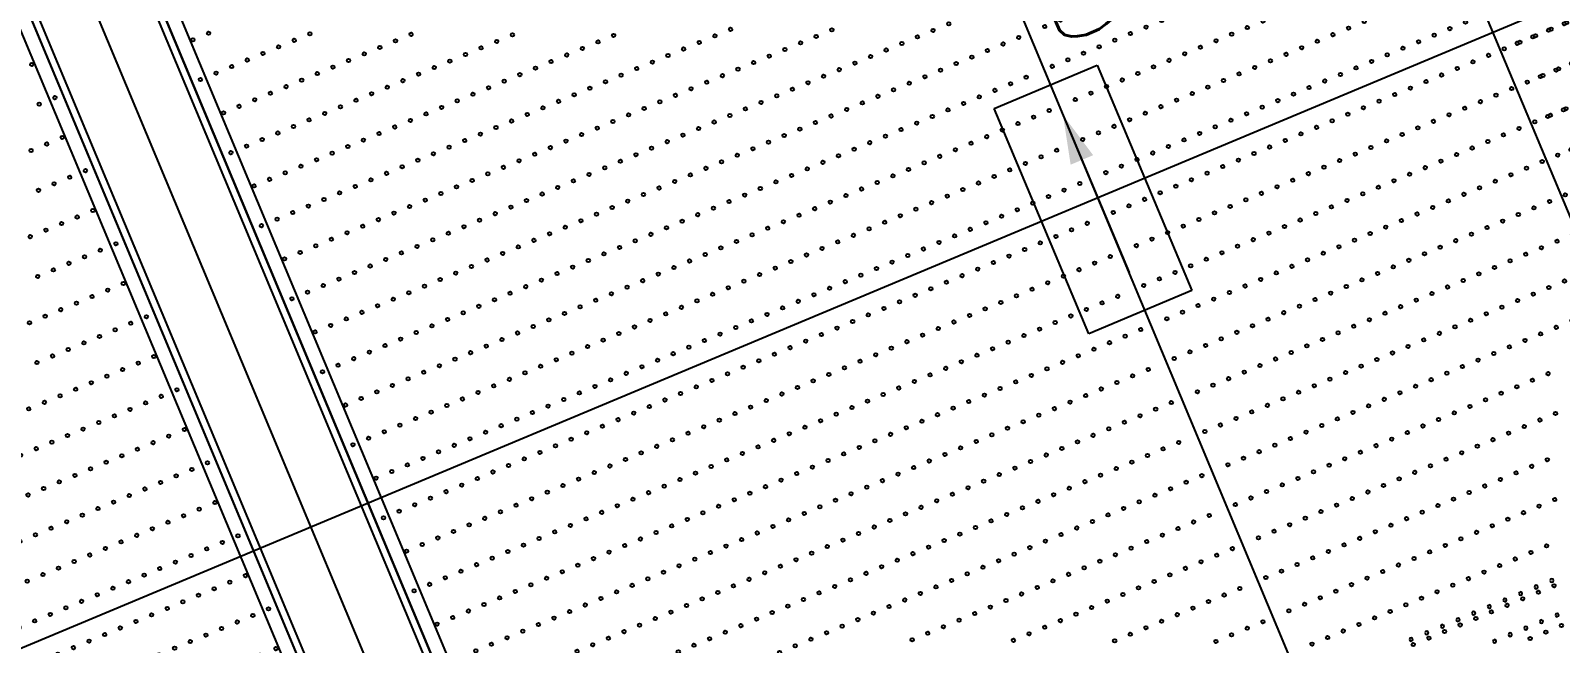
# Model space of a CAD drawing. Header units: millimetres. Extents: x 712803 to 922331, y -1382701 to -1225629.
# Drawn here: x 788574 to 791282, y -1320939 to -1319855 of the extents above; entities that cross this region are included whole.
import ezdxf
from ezdxf.enums import TextEntityAlignment as Align

# ---------------------------------------------------------------- set-up
doc = ezdxf.new("R2010")
doc.units = ezdxf.units.MM
doc.header["$LTSCALE"] = 10
doc.header["$MEASUREMENT"] = 0
for name, color, linetype in [('I—平顶—分格线', 8, 'Continuous'), ('I—平顶—暖通', 144, 'Continuous'), ('I—平顶—消防指示灯', 62, 'Continuous'), ('I—平顶—造型', 122, 'Continuous'), ('I—装饰—尺寸标注', 232, 'Continuous')]:
    doc.layers.add(name, color=color, linetype=linetype)
doc.styles.add('_TEL_DIM', font='SIMPLEX', dxfattribs={"width": 0.8, "height": 3.5, "bigfont": 'HZTXT'})
doc.styles.add('ARIAL', font='arial.ttf')
doc.dimstyles.new('XD30', dxfattribs={"dimscale": 30, "dimtxt": 2.5, "dimasz": 1, "dimexe": 1, "dimexo": 1, "dimgap": 0.8, "dimtad": 1, "dimdec": 0, "dimrnd": 5, "dimdsep": 46, "dimtxsty": 'ARIAL', "dimblk1": 'ARCHTICK', "dimblk2": 'ARCHTICK', "dimsah": 1, "dimcen": -0.9, "dimdle": 1, "dimclrd": 256, "dimclre": 256, "dimclrt": 40, "dimaunit": 1, "dimadec": 0, "dimazin": 0, "dimtfac": 0.35, "dimtdec": 0, "dimtix": 1, "dimtmove": 2, "dimatfit": 3, "dimldrblk": 'ARCHTICK', "dimfxl": 0, "dimtvp": 0.8, "dimtolj": 1, "dimtzin": 0, "dimarcsym": 0})

# ---------------------------------------------------------------- blocks, each defined once
blk = doc.blocks.new('_ArchTick')
at = {"color": 0, "linetype": 'ByBlock', "const_width": 0.15}
blk.add_lwpolyline([(-0.5, -0.5), (0.5, 0.5)], dxfattribs=at)
blk = doc.blocks.new('*D1586')
at = {"layer": 'Defpoints', "color": 0, "ltscale": 50, "transparency": 16777216}
for p in [(712802.6, -1325596.1, 277.1), (794966.1, -1327810.6, 276.8), (794557.8, -1327981.3)]:
    blk.add_point(p, dxfattribs=at)
at = {"layer": 'I—装饰—尺寸标注', "lineweight": -2, "ltscale": 50, "transparency": 16777216}
for p, q in [((781408, -1296915.4), (781574.1, -1296846)), ((781534.8, -1296829.9), (794569.3, -1328009)), ((794673.4, -1327932.9), (794530.1, -1327992.9))]:
    blk.add_line(p, q, dxfattribs=at)
at = {"layer": 'I—装饰—尺寸标注', "lineweight": -2, "ltscale": 50, "transparency": 16777216, "xscale": 30, "yscale": 30, "zscale": 30}
for p, rotation in [((781546.4, -1296857.5), 112.6875065896419), ((794557.8, -1327981.3), 292.6875065896419)]:
    blk.add_blockref('_ArchTick', p, dxfattribs=dict(at, rotation=rotation))
at = {"layer": 'I—装饰—尺寸标注', "color": 40, "ltscale": 50, "transparency": 16777216, "insert": (788109.6, -1312395.4), "char_height": 75, "attachment_point": 5, "rotation": 292.6875, "style": 'ARIAL'}
blk.add_mtext('\\A1;33735', dxfattribs=at)
blk = doc.blocks.new('*U1701')
for p, q in [((268.88, 80.59), (3847.12, 80.59)), ((273.62, 75.85), (3842.38, 75.85)), ((273.62, 40.3), (3842.38, 40.3)), ((3847.12, 0), (268.88, 0)), ((3842.38, 4.74), (273.62, 4.74))]:
    blk.add_line(p, q)
blk = doc.blocks.new('0.001111.')
for p, q in [((-234, -0.3), (164.6, 166.3)), ((164.6, 166.3), (240.9, -16.3)), ((-132.9, -55.5), (132.9, 55.5)), ((-157.6, -183), (-234, -0.3)), ((240.9, -16.3), (-157.6, -183))]:
    blk.add_line(p, q)
for p in [(-34.7, 83), (199.3, 83.3), (-199.3, -83.3)]:
    blk.add_point(p)
blk.add_solid([(-74.8, -7.8), (-146.1, -61.1), (-58.1, -47.7)])
at = {"style": '_TEL_DIM', "flags": 1}
blk.add_attdef('A', text='', height=0.006, rotation=202.686, dxfattribs=at).set_placement((-34.7, 83), align=Align.MIDDLE_CENTER)
at = {"style": '_TEL_DIM', "width": 0.8}
blk.add_attdef('D', (-332.7, -82.4), '', height=105.9, rotation=22.686, dxfattribs=at)
blk = doc.blocks.new('4560')
at = {"layer": 'I—平顶—分格线'}
for centre in [(-20, -920), (-80, -935), (-20, -950), (-80, -965), (-80, -995), (-20, -980), (-80, -1025), (-20, -1010), (-80, -1055), (-20, -1040), (-20, -1070), (-20, -1100), (-20, -1130), (-20, -1160), (-20, -1190)]:
    blk.add_circle(centre, 3, dxfattribs=at)
blk = doc.blocks.new('70')
at = {"layer": 'I—平顶—分格线', "color": 1}
for centre in [(1365, -30), (30, -100), (60, -100), (1350, -100), (1380, -100), (15, -170), (45, -170), (75, -170), (105, -170), (135, -170), (165, -170), (195, -170), (225, -170), (1305, -170), (1335, -170), (1365, -170), (30, -240), (60, -240), (90, -240), (120, -240), (150, -240), (180, -240), (210, -240), (240, -240), (270, -240), (300, -240), (330, -240), (360, -240), (390, -240), (1290, -240), (1320, -240), (1350, -240), (1380, -240), (15, -310), (45, -310), (75, -310), (105, -310), (135, -310), (165, -310), (195, -310), (225, -310), (255, -310), (285, -310), (315, -310), (345, -310), (375, -310), (405, -310), (435, -310), (465, -310), (495, -310), (525, -310), (555, -310), (1245, -310), (1275, -310), (1305, -310), (1335, -310), (1365, -310), (30, -380), (60, -380), (90, -380), (120, -380), (150, -380), (180, -380), (210, -380), (240, -380), (270, -380), (300, -380), (330, -380), (360, -380), (390, -380), (420, -380), (450, -380), (480, -380), (510, -380), (540, -380), (570, -380), (600, -380), (630, -380), (660, -380), (690, -380), (720, -380), (1230, -380), (1260, -380), (1290, -380), (1320, -380), (1350, -380), (1380, -380), (15, -450), (45, -450), (75, -450), (105, -450), (135, -450), (165, -450), (195, -450), (225, -450), (255, -450), (285, -450), (315, -450), (345, -450), (375, -450), (405, -450), (435, -450), (465, -450), (495, -450), (525, -450), (555, -450), (585, -450), (615, -450), (645, -450), (675, -450), (705, -450), (735, -450), (765, -450), (795, -450), (825, -450), (855, -450), (885, -450), (915, -450), (1185, -450), (1215, -450), (1245, -450), (1275, -450), (1305, -450), (1335, -450), (1365, -450), (30, -520), (60, -520), (90, -520), (120, -520), (150, -520), (180, -520), (210, -520), (240, -520), (270, -520), (300, -520), (330, -520), (360, -520), (390, -520), (420, -520), (450, -520), (480, -520), (510, -520), (540, -520), (570, -520), (600, -520), (630, -520), (660, -520), (690, -520), (720, -520), (750, -520), (780, -520), (810, -520), (840, -520), (870, -520), (900, -520), (930, -520), (960, -520), (990, -520), (1020, -520), (1050, -520), (1080, -520), (1170, -520), (1200, -520), (1230, -520), (1260, -520), (1290, -520), (1320, -520), (1350, -520), (1380, -520), (15, -590), (45, -590), (75, -590), (105, -590), (135, -590), (165, -590), (195, -590), (225, -590), (255, -590), (285, -590), (315, -590), (345, -590), (375, -590), (405, -590), (435, -590), (465, -590), (495, -590), (525, -590), (555, -590), (585, -590), (615, -590), (645, -590), (675, -590), (705, -590), (735, -590), (765, -590), (795, -590), (825, -590), (855, -590), (885, -590), (915, -590), (945, -590), (975, -590), (1005, -590), (1035, -590), (1065, -590), (1095, -590), (1125, -590), (1155, -590), (1185, -590), (1215, -590), (1245, -590), (1275, -590), (1305, -590), (1335, -590), (1365, -590), (30, -660), (60, -660), (90, -660), (120, -660), (150, -660), (180, -660), (210, -660), (240, -660), (270, -660), (300, -660), (330, -660), (360, -660), (390, -660), (420, -660), (450, -660), (480, -660), (510, -660), (540, -660), (570, -660), (600, -660), (630, -660), (660, -660), (690, -660), (720, -660), (750, -660), (780, -660), (810, -660), (840, -660), (870, -660), (900, -660), (930, -660), (960, -660), (990, -660), (1020, -660), (1050, -660), (1080, -660), (1110, -660), (1140, -660), (1170, -660), (1200, -660), (1230, -660), (1260, -660), (1290, -660), (1320, -660), (1350, -660), (1380, -660), (15, -730), (45, -730), (75, -730), (105, -730), (135, -730), (165, -730), (195, -730), (225, -730), (255, -730), (285, -730), (315, -730), (345, -730), (375, -730), (405, -730), (435, -730), (465, -730), (495, -730), (525, -730), (555, -730), (585, -730), (615, -730), (645, -730), (675, -730), (705, -730), (735, -730), (765, -730), (795, -730), (825, -730), (855, -730), (885, -730), (915, -730), (945, -730), (975, -730), (1005, -730), (1035, -730), (1065, -730), (1095, -730), (1125, -730), (1155, -730), (1185, -730), (1215, -730), (1245, -730), (1275, -730), (1305, -730), (1335, -730), (1365, -730), (30, -800), (60, -800), (90, -800), (120, -800), (150, -800), (180, -800), (210, -800), (240, -800), (270, -800), (300, -800), (330, -800), (360, -800), (390, -800), (420, -800), (450, -800), (480, -800), (510, -800), (540, -800), (570, -800), (600, -800), (630, -800), (660, -800), (690, -800), (720, -800), (750, -800), (780, -800), (810, -800), (840, -800), (870, -800), (900, -800), (930, -800), (960, -800), (990, -800), (1020, -800), (1050, -800), (1080, -800), (1110, -800), (1140, -800), (1170, -800), (1200, -800), (1230, -800), (1260, -800), (1290, -800), (1320, -800), (1350, -800), (1380, -800), (15, -870), (45, -870), (75, -870), (105, -870), (135, -870), (165, -870), (195, -870), (225, -870), (255, -870), (285, -870), (315, -870), (345, -870), (375, -870), (405, -870), (435, -870), (465, -870), (495, -870), (525, -870), (555, -870), (585, -870), (615, -870), (645, -870), (675, -870), (705, -870), (735, -870), (765, -870), (795, -870), (825, -870), (855, -870), (885, -870), (915, -870), (945, -870), (975, -870), (1005, -870), (1035, -870), (1065, -870), (1095, -870), (1125, -870), (1155, -870), (1185, -870), (1215, -870), (1245, -870), (1275, -870), (1305, -870), (1335, -870), (1365, -870), (30, -940), (60, -940), (90, -940), (120, -940), (150, -940), (180, -940), (210, -940), (240, -940), (270, -940), (300, -940), (330, -940), (360, -940), (390, -940), (420, -940), (450, -940), (480, -940), (510, -940), (540, -940), (570, -940), (600, -940), (630, -940), (660, -940), (690, -940), (720, -940), (750, -940), (780, -940), (810, -940), (840, -940), (870, -940), (900, -940), (930, -940), (960, -940), (990, -940), (1020, -940), (1050, -940), (1080, -940), (1110, -940), (1140, -940), (1170, -940), (1200, -940), (1230, -940), (1260, -940), (1290, -940), (1320, -940), (1350, -940), (1380, -940), (15, -1010), (45, -1010), (75, -1010), (105, -1010), (135, -1010), (165, -1010), (195, -1010), (225, -1010), (255, -1010), (285, -1010), (315, -1010), (345, -1010), (375, -1010), (405, -1010), (435, -1010), (465, -1010), (495, -1010), (525, -1010), (555, -1010), (585, -1010), (615, -1010), (645, -1010), (675, -1010), (705, -1010), (735, -1010), (765, -1010), (795, -1010), (825, -1010), (855, -1010), (885, -1010), (915, -1010), (945, -1010), (975, -1010), (1005, -1010), (1035, -1010), (1065, -1010), (1095, -1010), (1125, -1010), (1155, -1010), (1185, -1010), (1215, -1010), (1245, -1010), (1275, -1010), (1305, -1010), (1335, -1010), (1365, -1010), (30, -1080), (60, -1080), (90, -1080), (120, -1080), (150, -1080), (180, -1080), (210, -1080), (240, -1080), (270, -1080), (300, -1080), (330, -1080), (360, -1080), (390, -1080), (420, -1080), (450, -1080), (480, -1080), (510, -1080), (540, -1080), (570, -1080), (600, -1080), (630, -1080), (660, -1080), (690, -1080), (720, -1080), (750, -1080), (780, -1080), (810, -1080), (840, -1080), (870, -1080), (900, -1080), (930, -1080), (960, -1080), (990, -1080), (1020, -1080), (1050, -1080), (1080, -1080), (1110, -1080), (1140, -1080), (1170, -1080), (1200, -1080), (1230, -1080), (1260, -1080), (1290, -1080), (1320, -1080), (1350, -1080), (1380, -1080), (15, -1150), (45, -1150), (75, -1150), (105, -1150), (135, -1150), (165, -1150), (195, -1150), (225, -1150), (255, -1150), (285, -1150), (315, -1150), (345, -1150), (375, -1150), (405, -1150), (435, -1150), (465, -1150), (495, -1150), (525, -1150), (555, -1150), (585, -1150), (615, -1150), (645, -1150), (675, -1150), (705, -1150), (735, -1150), (765, -1150), (795, -1150), (825, -1150), (855, -1150), (885, -1150), (915, -1150), (945, -1150), (975, -1150), (1005, -1150), (1035, -1150), (1065, -1150), (1095, -1150), (1125, -1150), (1155, -1150), (1185, -1150), (1215, -1150), (1245, -1150), (1275, -1150), (1305, -1150), (1335, -1150), (1365, -1150), (30, -1220), (60, -1220), (90, -1220), (120, -1220), (150, -1220), (180, -1220), (210, -1220), (240, -1220), (270, -1220), (300, -1220), (330, -1220), (360, -1220), (390, -1220), (420, -1220), (450, -1220), (480, -1220), (510, -1220), (540, -1220), (570, -1220), (600, -1220), (630, -1220), (660, -1220), (690, -1220), (720, -1220), (750, -1220), (780, -1220), (810, -1220), (840, -1220), (870, -1220), (900, -1220), (930, -1220), (960, -1220), (990, -1220), (1020, -1220), (1050, -1220), (1080, -1220), (1110, -1220), (1140, -1220), (1170, -1220), (1200, -1220), (1230, -1220), (1260, -1220), (1290, -1220), (1320, -1220), (1350, -1220), (1380, -1220), (15, -1290), (45, -1290), (75, -1290), (105, -1290), (135, -1290), (165, -1290), (195, -1290), (225, -1290), (255, -1290), (285, -1290), (315, -1290), (345, -1290), (375, -1290), (405, -1290), (435, -1290), (465, -1290), (495, -1290), (525, -1290), (555, -1290), (585, -1290), (615, -1290), (645, -1290), (675, -1290), (705, -1290), (735, -1290), (765, -1290), (795, -1290), (825, -1290), (855, -1290), (885, -1290), (915, -1290), (945, -1290), (975, -1290), (1005, -1290), (1035, -1290), (1065, -1290), (1095, -1290), (1125, -1290), (1155, -1290), (1185, -1290), (1215, -1290), (1245, -1290), (1275, -1290), (1305, -1290), (1335, -1290), (1365, -1290), (30, -1360), (60, -1360), (90, -1360), (120, -1360), (150, -1360), (180, -1360), (210, -1360), (240, -1360), (270, -1360), (300, -1360), (330, -1360), (360, -1360), (390, -1360), (420, -1360), (450, -1360), (480, -1360), (510, -1360), (540, -1360), (570, -1360), (600, -1360), (630, -1360), (660, -1360), (690, -1360), (720, -1360), (750, -1360), (780, -1360), (810, -1360), (840, -1360), (870, -1360), (900, -1360), (930, -1360), (960, -1360), (990, -1360), (1020, -1360), (1050, -1360), (1080, -1360), (1110, -1360), (1140, -1360), (1170, -1360), (1200, -1360), (1230, -1360), (1260, -1360), (1290, -1360), (1320, -1360), (1350, -1360), (1380, -1360), (15, -1430), (45, -1430), (75, -1430), (105, -1430), (135, -1430), (165, -1430), (195, -1430), (225, -1430), (255, -1430), (285, -1430), (315, -1430), (345, -1430), (375, -1430), (405, -1430), (435, -1430), (465, -1430), (495, -1430), (525, -1430), (555, -1430), (585, -1430), (615, -1430), (645, -1430), (675, -1430), (705, -1430), (735, -1430), (765, -1430), (795, -1430), (825, -1430), (855, -1430), (885, -1430), (915, -1430), (945, -1430), (975, -1430), (1005, -1430), (1035, -1430), (1065, -1430), (1095, -1430), (1125, -1430), (1155, -1430), (1185, -1430), (1215, -1430), (1245, -1430), (1275, -1430), (1305, -1430), (1335, -1430), (1365, -1430), (30, -1500), (60, -1500), (90, -1500), (120, -1500), (150, -1500), (180, -1500), (210, -1500), (240, -1500), (270, -1500), (300, -1500), (330, -1500), (360, -1500), (390, -1500), (420, -1500), (450, -1500), (480, -1500), (510, -1500), (540, -1500), (570, -1500), (600, -1500), (630, -1500), (660, -1500), (690, -1500), (720, -1500), (750, -1500), (780, -1500), (810, -1500), (840, -1500), (870, -1500), (900, -1500), (930, -1500), (960, -1500), (990, -1500), (1020, -1500), (1050, -1500), (1080, -1500), (1110, -1500), (1140, -1500), (1170, -1500), (1200, -1500), (1230, -1500), (1260, -1500), (1290, -1500), (1320, -1500), (1350, -1500), (1380, -1500), (15, -1570), (45, -1570), (75, -1570), (105, -1570), (135, -1570), (165, -1570), (195, -1570), (225, -1570), (255, -1570), (285, -1570), (315, -1570), (345, -1570), (375, -1570), (405, -1570), (435, -1570), (465, -1570), (495, -1570), (525, -1570), (555, -1570), (585, -1570), (615, -1570), (795, -1570), (825, -1570), (855, -1570), (885, -1570), (915, -1570), (945, -1570), (975, -1570), (1005, -1570), (1035, -1570), (1065, -1570), (1095, -1570), (1125, -1570), (1155, -1570), (1185, -1570), (1215, -1570), (1245, -1570), (1275, -1570), (1305, -1570), (1335, -1570), (1365, -1570), (30, -1640), (60, -1640), (90, -1640), (120, -1640), (150, -1640), (180, -1640), (210, -1640), (240, -1640), (270, -1640), (300, -1640), (330, -1640), (360, -1640), (390, -1640), (420, -1640), (450, -1640), (480, -1640), (510, -1640), (540, -1640), (570, -1640), (600, -1640), (960, -1640), (990, -1640), (1020, -1640), (1050, -1640), (1080, -1640), (1110, -1640), (1140, -1640), (1170, -1640), (1200, -1640), (1230, -1640), (1260, -1640), (1290, -1640), (1320, -1640), (1350, -1640), (1380, -1640), (15, -1710), (45, -1710), (75, -1710), (105, -1710), (135, -1710), (165, -1710), (195, -1710), (225, -1710), (255, -1710), (285, -1710), (315, -1710), (345, -1710), (375, -1710), (405, -1710), (435, -1710), (465, -1710), (495, -1710), (525, -1710), (555, -1710), (1125, -1710), (1155, -1710), (1185, -1710), (1215, -1710), (1245, -1710), (1275, -1710), (1305, -1710), (1335, -1710), (1365, -1710), (30, -1780), (60, -1780), (90, -1780), (120, -1780), (150, -1780), (180, -1780), (210, -1780), (240, -1780), (270, -1780), (300, -1780), (330, -1780), (360, -1780), (390, -1780), (420, -1780), (450, -1780), (480, -1780), (510, -1780), (540, -1780), (1290, -1780), (1320, -1780), (1350, -1780), (1380, -1780), (45, -1850), (75, -1850), (105, -1850), (135, -1850), (165, -1850), (195, -1850), (225, -1850), (255, -1850), (285, -1850), (315, -1850), (345, -1850), (375, -1850), (405, -1850), (435, -1850), (465, -1850), (495, -1850), (210, -1920), (240, -1920), (270, -1920), (300, -1920), (330, -1920), (360, -1920), (390, -1920), (420, -1920), (450, -1920), (480, -1920), (405, -1990), (435, -1990), (465, -1990)]:
    blk.add_circle(centre, 3, dxfattribs=at)

msp = doc.modelspace()

# ---------------------------------------------------------------- linework, layer by layer
at = {"layer": 'I—平顶—分格线', "extrusion": (0.000109945, 4.5974e-05, 1), "elevation": 26.2}
for points in [[(790785, -1314726.1), (794553.4, -1323737.3)], [(790582, -1314811), (794353.4, -1323829.1)], [(792348.5, -1324659.4), (788577.2, -1315641.2)], [(786577.9, -1316485), (790346.5, -1325496.6)], [(786374.9, -1316569.9), (790143.5, -1325581.5)], [(787842.7, -1321246), (792981.5, -1319097)]]:
    msp.add_lwpolyline(points, dxfattribs=at)
at = {"layer": 'I—平顶—造型', "extrusion": (0.000109945, 4.5974e-05, 1)}
for p, q in [((787311.4, -1316178.4, 52.3), (791080, -1325189.9, -52.1)), ((787288.3, -1316188, 52.3), (791056.9, -1325199.5, -52.1)), ((787062.3, -1316282.5, 52.3), (790830.9, -1325294.1, -52.1))]:
    msp.add_line(p, q, dxfattribs=at)
at = {"layer": 'I—平顶—造型', "extrusion": (0.000109945, 4.5974e-05, 1), "elevation": -25.6}
msp.add_lwpolyline([(787085.2, -1316273), (790854.1, -1325284.3)], dxfattribs=at)

# ---------------------------------------------------------------- block references
at = {"layer": 'I—平顶—分格线', "extrusion": (0.000109945, 4.5974e-05, 1), "rotation": 22.69420997310895}
for p in [(790801.7, -1318951.8, 26.2), (790086.6, -1319250.8, 26.2), (788795, -1319790.9, 26.2), (787305.1, -1320414, 26.2)]:
    msp.add_blockref('70', p, dxfattribs=at)
at = {"layer": 'I—平顶—分格线', "extrusion": (-0.000109945, -4.5974e-05, -1), "zscale": -0.9999999999999996, "rotation": 67.30579002689106}
msp.add_blockref('4560', (-792107.4, -1320454.3, -26.2), dxfattribs=at)
at = {"layer": 'I—平顶—暖通', "extrusion": (0.000109945, 4.5974e-05, 1), "xscale": -2.729779411674138, "yscale": 2.72977941167414, "zscale": 2.729779411674135, "rotation": 112.6958107506439}
msp.add_blockref('*U1701', (787005, -1315510.9, -25.6), dxfattribs=at)
at = {"layer": 'I—平顶—消防指示灯', "ltscale": 0.001, "extrusion": (0.000109945, 4.5974e-05, 1)}
ref = msp.add_blockref('0.001111.', (790462.5, -1320150.4, 26.3), dxfattribs=dict(at, rotation=270.1059756118091))
ref.add_attrib('D', 'D', (790379.5, -1319817.9, 26.3), dxfattribs={"layer": '0', "extrusion": (0.000109945, 4.5974e-05, 1), "height": 105.9, "rotation": 292.792, "style": '_TEL_DIM', "width": 0.8})

# ---------------------------------------------------------------- dimensions: what is measured, and where the dimension line sits
at = {"layer": 'I—装饰—尺寸标注', "color": 6, "ltscale": 50}
dim = msp.add_linear_dim(base=(794557.8, -1327981.3, -277.1), p1=(712802.6, -1325596.1), p2=(794966.1, -1327810.6, -0.3), angle=292.6875, dimstyle='XD30', dxfattribs=at)
dim.commit()
dim.dimension.update_dxf_attribs({"geometry": '*D1586', "text_midpoint": (788109.6, -1312395.4, -277.1)})

doc.saveas('drawing.dxf')
